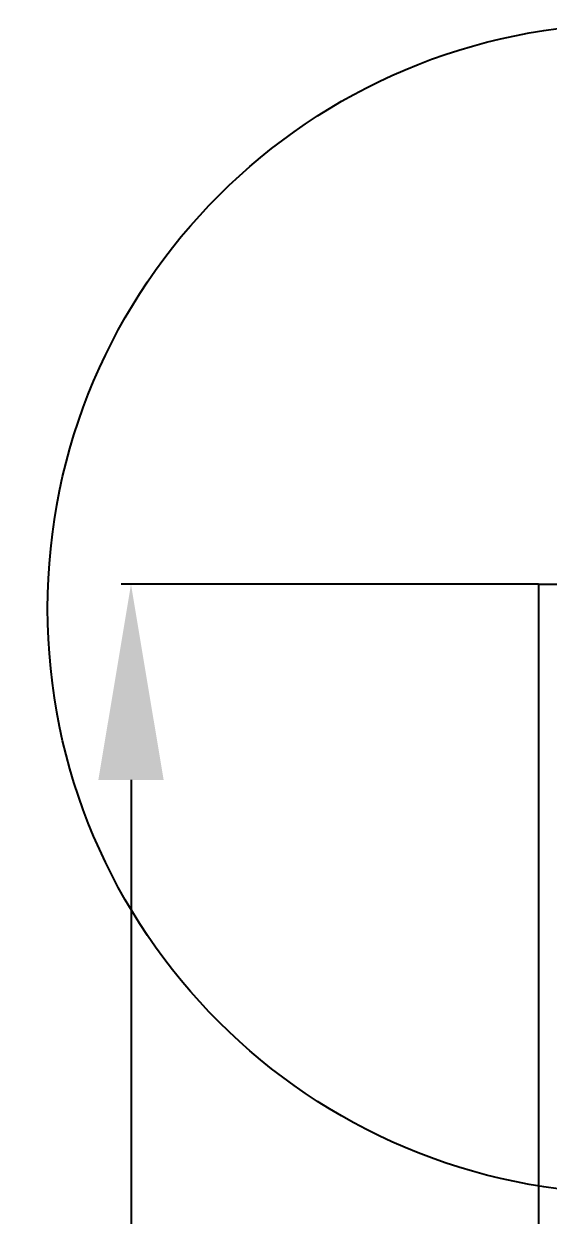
# Model space of a CAD drawing. Header units: millimetres. Extents: x 710 to 26878, y 589 to 5187.
# Drawn here: x 5096.6 to 5203.7, y 2217.9 to 2461.4 of the extents above; entities that cross this region are included whole.
import ezdxf

# ---------------------------------------------------------------- set-up
doc = ezdxf.new("R2010")
doc.units = ezdxf.units.MM
doc.styles.get("Standard").update_dxf_attribs({"font": 'arial.ttf'})
doc.dimstyles.new('DIMSTYLE_5-scale4', dxfattribs={"dimscale": 2, "dimtxt": 20, "dimasz": 20, "dimexe": 1, "dimexo": 0, "dimgap": 1.25, "dimtad": 1, "dimzin": 9, "dimdsep": 46, "dimtxsty": 'Standard', "dimcen": 0.09, "dimclre": 256, "dimclrt": 256, "dimadec": 1, "dimazin": 2, "dimtp": 0.15, "dimtm": 0.15, "dimtfac": 0.8, "dimtmove": 0, "dimatfit": 3, "dimfxl": 1, "dimtolj": 1, "dimarcsym": 0})

# ---------------------------------------------------------------- blocks, each defined once
blk = doc.blocks.new('*D40')
at = {"lineweight": -2, "transparency": 16777216}
for p, q in [((5201.71, 2346.85), (5116.46, 2346.85)), ((5118.46, 2306.85), (5118.46, 1714.35)), ((5201.71, 1674.35), (5116.46, 1674.35))]:
    blk.add_line(p, q, dxfattribs=at)
at = {"transparency": 16777216}
for points in [[(5111.79, 2306.85), (5125.13, 2306.85), (5118.46, 2346.85)], [(5111.79, 1714.35), (5125.13, 1714.35), (5118.46, 1674.35)]]:
    blk.add_solid(points, dxfattribs=at)
at = {"layer": 'Defpoints', "color": 0, "transparency": 16777216}
for p in [(5201.71, 2346.85), (5118.46, 1674.35), (5201.71, 1674.35)]:
    blk.add_point(p, dxfattribs=at)
at = {"transparency": 16777216, "insert": (5090.07, 2010.6), "char_height": 40, "attachment_point": 5, "rotation": 90}
blk.add_mtext('\\A1;672.5 [2\'-2 1/2"]', dxfattribs=at)

msp = doc.modelspace()

# ---------------------------------------------------------------- linework, layer by layer
at = {"color": 7, "linetype": 'Continuous'}
for q in [(5201.709, 1674.3453), (5219.209, 2346.8453)]:
    msp.add_line((5201.709, 2346.8453), q, dxfattribs=at)
at = {"color": 1}
msp.add_circle((5220.9762, 2341.8741), 119.5427, dxfattribs=at)

# ---------------------------------------------------------------- dimensions: what is measured, and where the dimension line sits
dim = msp.add_linear_dim(base=(5118.4613, 1674.3453), p1=(5201.709, 2346.8453), p2=(5201.709, 1674.3453), angle=90, dimstyle='DIMSTYLE_5-scale4', override={"dimclrd": 256, "dimarcsym": 1})
dim.commit()
dim.dimension.update_dxf_attribs({"geometry": '*D40', "text_midpoint": (5118.4613, 2010.5953), "dimtype": 160})

doc.saveas('drawing.dxf')
